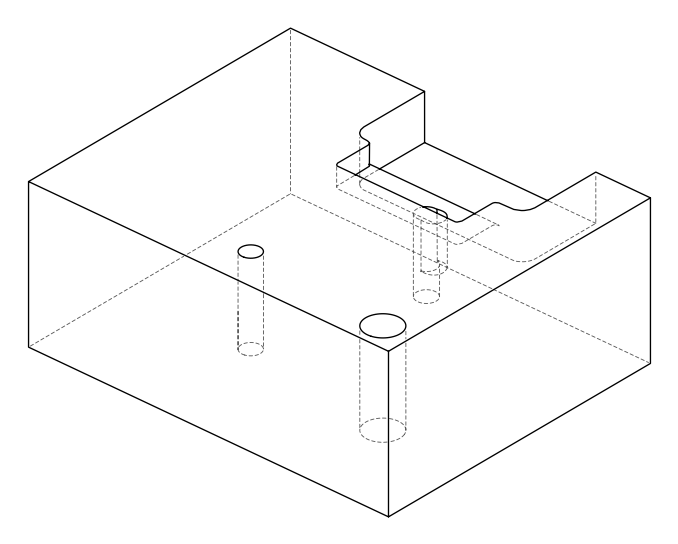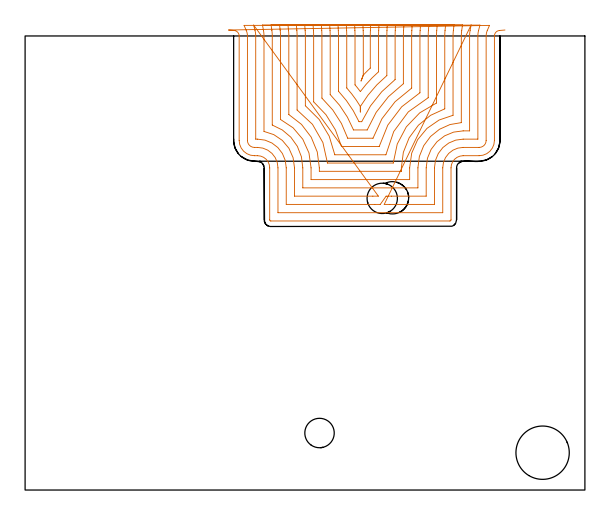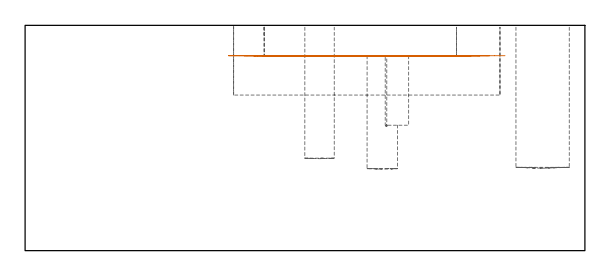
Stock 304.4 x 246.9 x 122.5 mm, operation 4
(PLAN: 6 operations, 5 tool changes, 134.6 min)
(1 INDEXABLE_INSERT_DRILL_BLIND_HOLE_FROM_SOLID | STEP1POCKET | NXT0302_004 | 0.26 min | 16660 mm3)
(2 INDEXABLE_INSERT_DRILL_BLIND_HOLE_FROM_SOLID_1 | STEP1POCKET_2 | NXT0302_029 | 0.32 min | 51067 mm3)
(3 INDEXABLE_INSERT_DRILL_BLIND_HOLE_FROM_SOLID_2 | STEP1POCKET_3 | NXT0302_003 | 0.3 min | 14521 mm3)
(4 MILL_OPEN_POCKET | POCKET_OPEN | UGT0201_014 | Follow Part, ap 1.5, ae 75% | 119.77 min | 219570 mm3)
(5 MILL_SLOT | SLOT_PARTIAL_RECTANGULAR | UGT0201_094 | Follow Part, ap 5, ae 75% | 12.86 min | 209865 mm3)
(6 MILL_BLIND_HOLE_FROM_SOLID_MATERIAL | STEP1POCKET_1 | NXT0201_011 | Spiral | 1.06 min | 4065 mm3)
(TOOL NXT0302_004 | Index. Insert Drill 16.5mm [880-D1650L20-05] | D16.5 PA176 FL83 Z2)
(TOOL NXT0302_029 | Index. Insert Drill 29mm [880-D2900L32-05] | D29 PA176 FL145 Z2)
(TOOL NXT0302_003 | Index. Insert Drill 16mm [880-D1600L20-05] | D16 PA176 FL80 Z2)
(TOOL UGT0201_014 | End mill 6 mm | D6 FL24 Z4)
(TOOL UGT0201_094 | End mill 20 mm | D20 FL38 Z4)
(TOOL NXT0201_011 | ENDMILL 12mm [2P460-1200-NA 1630] | D12 FL38 Z6)
(OP 4 MILL_OPEN_POCKET, part 2 of 2)
G0 X183.708 Y252.897 Z106.
G1 X183.836 Y249.9
G2 X183.9 Y246.9 R70.5 F500.
G1 Y225.621
X182.688 Y222.437
X183.9 Y225.621
G2 X187.7 Y229.427 R74.1
G1 Y246.9
G2 X187.764 Y249.9 R70.5
G1 X187.892 Y252.897 F250.
X179.195
X179.332 Y249.9
G2 X179.4 Y246.9 R66. F500.
G1 Y220.313
G2 X182.3 Y216.665 R69.6
X192.2 Y227.432 R69.6
G1 Y246.9
G2 X192.268 Y249.9 R66.
G1 X192.405 Y252.897 F250.
X174.68 Y252.896
X174.827 Y249.9
G2 X174.9 Y246.9 R61.5 F500.
G1 Y218.625
G2 X182.3 Y208.565 R65.1
G1 Y205.554
Y208.565
G2 X196.7 Y225.357 R65.1
G1 Y246.9
G2 X196.773 Y249.9 R61.5
G1 X196.92 Y252.896 F250.
X170.163
X170.321 Y249.9
G2 X170.4 Y246.9 R57. F500.
G1 Y216.87
G2 X181.558 Y200.3 R60.6
G1 X183.043
G2 X201.2 Y223.193 R60.6
G1 Y246.9
G2 X201.279 Y249.9 R57.
G1 X201.437 Y252.896 F250.
X165.643 Y252.895
X165.814 Y249.9
G2 X165.9 Y246.9 R52.5 F500.
G1 Y215.037
G2 X178.581 Y195.8 R56.1
G1 X186.019
G2 X205.7 Y220.927 R56.1
G1 Y246.9
G2 X205.786 Y249.9 R52.5
G1 X205.957 Y252.895 F250.
X161.119 Y252.894
X161.306 Y249.9
G2 X161.4 Y246.9 R48. F500.
G1 Y213.115
G2 X175.424 Y191.3 R51.6
G1 X189.176
G2 X210.2 Y218.542 R51.6
G1 Y246.9
G2 X210.294 Y249.9 R48.
G1 X210.481 Y252.894 F250.
X156.59 Y252.893
X156.796 Y249.9
G2 X156.9 Y246.9 R43.5 F500.
G1 Y211.091
G2 X172.049 Y186.8 R47.1
G1 X192.551
G2 X214.7 Y216.019 R47.1
G1 Y246.9
G2 X214.804 Y249.9 R43.5
G1 X215.01 Y252.893 F250.
X152.054 Y252.891
X152.284 Y249.9
G2 X152.4 Y246.9 R39. F500.
G1 Y208.946
G2 X168.404 Y182.3 R42.6
G1 X196.196
G2 X219.2 Y213.328 R42.6
G1 Y246.9
G2 X219.316 Y249.9 R39.
G1 X219.546 Y252.891 F250.
X147.508 Y252.889
X147.769 Y249.9
G2 X147.9 Y246.9 R34.5 F500.
G1 Y206.654
G2 X164.411 Y177.8 R38.1
G1 X200.189
G2 X223.7 Y210.433 R38.1
G1 Y246.9
G2 X223.831 Y249.9 R34.5
G1 X224.092 Y252.889 F250.
X142.95 Y252.885
X143.25 Y249.9
G2 X143.4 Y246.9 R30. F500.
G1 Y204.182
G2 X160. Y175.2 R33.6
G1 Y173.3
X204.6
Y175.2
G2 X228.2 Y207.277 R33.6
G1 Y246.9
G2 X228.35 Y249.9 R30.
G1 X228.65 Y252.885 F250.
X138.37 Y252.879
X138.723 Y249.9
G2 X138.9 Y246.9 R25.5 F500.
G1 Y201.479
G2 X155.5 Y175.2 R29.1
G1 Y168.8
X209.1
Y175.2
G2 X232.7 Y203.776 R29.1
G1 Y246.9
G2 X232.877 Y249.9 R25.5
G1 X233.23 Y252.879 F250.
X133.756 Y252.869
X134.185 Y249.9
G2 X134.4 Y246.9 R21. F500.
G1 Y198.463
G2 X151. Y175.2 R24.6
G1 Y164.3
X213.6
Y175.2
G2 X237.2 Y199.78 R24.6
G1 Y246.9
G2 X237.415 Y249.9 R21.
G1 X237.844 Y252.869 F250.
X129.08 Y252.85
X129.625 Y249.9
G2 X129.9 Y246.9 R16.5 F500.
G1 Y194.993
G2 X146.5 Y175.2 R20.1
G1 Y159.8
X189.096
X192.096 F250.
X124.269 Y252.805 F500.
X125.019 Y249.9 F250.
G2 X125.4 Y246.9 R12. F500.
G1 Y190.8
X126.4
G2 X142. Y175.2 R15.6
G1 Y155.3
X190.126
X193.126 F250.
X196.307 Y159.8
X199.307
X218.1 F500.
Y175.2
G2 X238.2 Y195.3 R20.1
G1 X241.7
Y246.9
G2 X241.975 Y249.9 R16.5
G1 X242.52 Y252.85 F250.
X195.276 Y155.3 F500.
X198.276 F250.
X222.6 F500.
Y175.2
G2 X238.2 Y190.8 R15.6
G1 X246.2
Y246.9
G2 X246.581 Y249.9 R12.
G1 X247.331 Y252.805 F250.
X119.074 Y252.65
X120.274 Y249.9
G2 X120.9 Y246.9 R7.5 F500.
G1 Y190.1
G3 X124.699 Y186.3 R3.8
G1 X126.4
G2 X137.5 Y175.2 R11.1
G1 Y150.8
X227.1
Y175.2
G2 X238.2 Y186.3 R11.1
G1 X246.901
G3 X250.7 Y190.1 R3.8
G1 Y246.9
G2 X251.326 Y249.9 R7.5
G1 X252.526 Y252.65 F250.
X110.655 Y250.135
X113.645 Y249.89
G2 X116.4 Y246.9 R3. F500.
G1 Y190.1
G3 X124.699 Y181.8 R8.3
G1 X126.4
G2 X133. Y175.2 R6.6
G1 Y146.9
G3 X133.6 Y146.3 R0.6
G1 X231.
G3 X231.6 Y146.9 R0.6
G1 Y175.2
G2 X238.2 Y181.8 R6.6
G1 X246.902
G3 X255.2 Y190.1 R8.3
G1 Y246.9
G2 X257.955 Y249.89 R3.
G1 X260.945 Y250.135 F250.
G0 Z132.5
M5
M2
